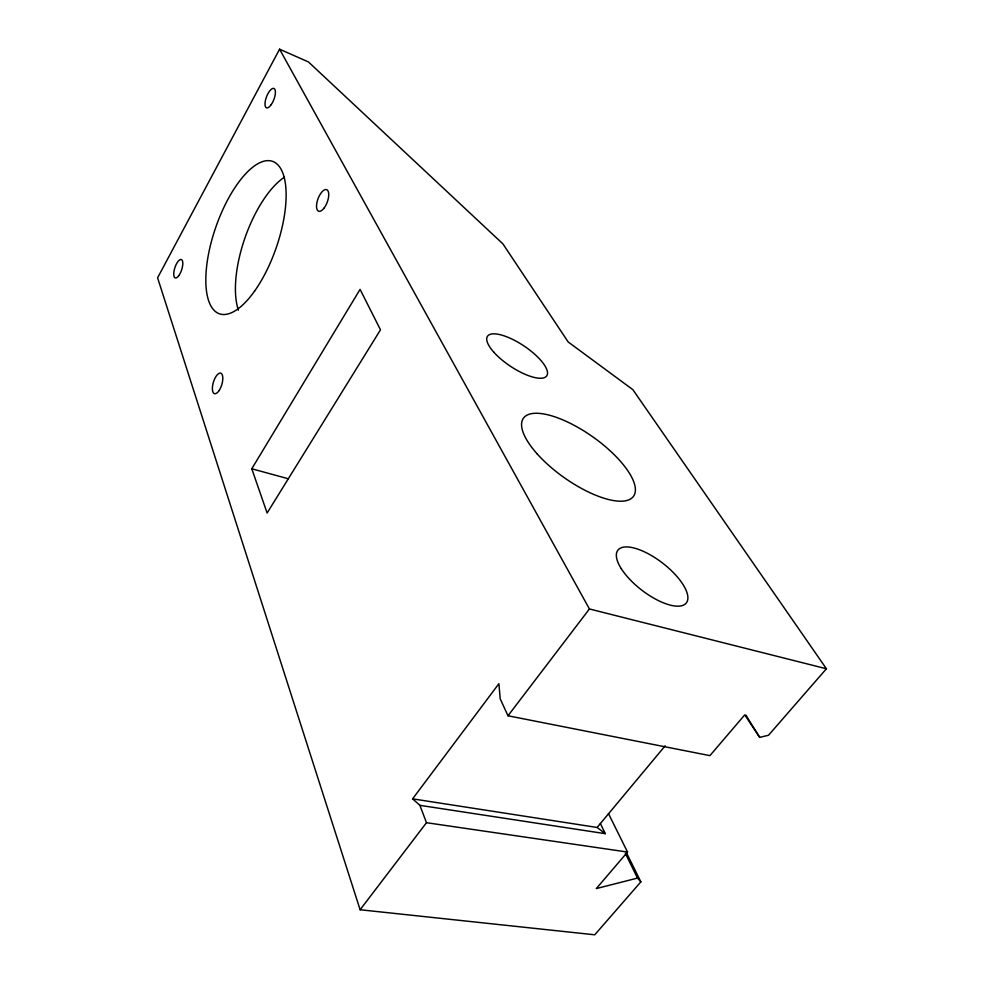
<?xml version="1.0" encoding="UTF-8"?>
<svg xmlns="http://www.w3.org/2000/svg" width="984" height="984" viewBox="0 0 984 984"><rect width="100%" height="100%" fill="white"/><g stroke="black" fill="none" stroke-linecap="round" stroke-linejoin="round"><path stroke-width="1.48" d="M360.119 909.745L426.478 822.698L419.897 805.342L412.603 798.848L498.888 683.696L500.216 698.861L507.99 715.774L709.919 755.638L744.753 714.876L759.673 737.36L768.516 735.257L826.412 668.763L632.847 389.652L568.174 341.977L502.947 243.921L308.447 61.943L279.579 49.2L157.588 277.82L360.119 909.745L594.754 934.8L640.855 881.873L626.611 853.042M251.781 468.778L360.07 289.37L380.488 329.812L267.119 513.021L251.781 468.778L288.324 478.777M507.99 715.774L589.428 608.961L279.579 49.2M412.603 798.848L597.116 827.458L665.172 745.811M608.481 813.596L627.521 852.058L596.292 888.589L637.521 878.085L640.855 881.873M426.478 822.698L627.521 852.058M419.897 805.342L605.308 833.682L600.388 823.546M589.428 608.961L826.412 668.763M597.116 827.458L605.308 833.682M745.921 715.147L759.673 737.36M625.32 853.337L637.521 878.085M238.448 310.218A79.765 32.952 -70.7 0 1 244.832 238.288A79.765 32.952 -70.7 0 1 284.401 177.181M537.092 453.808A67.49 24.907 35.3 0 0 632.995 496.957A67.49 24.907 35.3 0 0 565.308 420.967A67.49 24.907 35.3 0 0 537.092 453.808M271.215 104.636A10.381 3.924 -69 0 0 274.142 88.548A10.381 3.924 -69 0 0 265.262 101.217A10.381 3.924 -69 0 0 271.215 104.636M324.007 208.153A11.5 4.908 -69.6 0 0 327.094 189.887A11.5 4.908 -69.6 0 0 316.799 203.245A11.5 4.908 -69.6 0 0 324.007 208.153M254.573 291.116A80.713 31.906 -70.8 0 0 275.594 162.913A80.713 31.906 -70.8 0 0 207.71 258.62A80.713 31.906 -70.8 0 0 254.573 291.116M219.075 390.599A10.738 4.379 -73.1 0 0 221.203 373.379A10.738 4.379 -73.1 0 0 212.519 386.318A10.738 4.379 -73.1 0 0 219.075 390.599M178.867 275.557A9.705 3.555 -71.7 0 0 181.88 259.874A9.705 3.555 -71.7 0 0 174.07 270.76A9.705 3.555 -71.7 0 0 178.867 275.557M621.248 568.617A43.198 17.072 37.6 0 0 683.216 605.234A43.198 17.072 37.6 0 0 651.888 555.8A43.198 17.072 37.6 0 0 621.248 568.617M493.759 352.124A35.658 12.202 33.7 0 0 545.665 376.958A35.658 12.202 33.7 0 0 511.889 339.037A35.658 12.202 33.7 0 0 493.759 352.124"/></g></svg>
